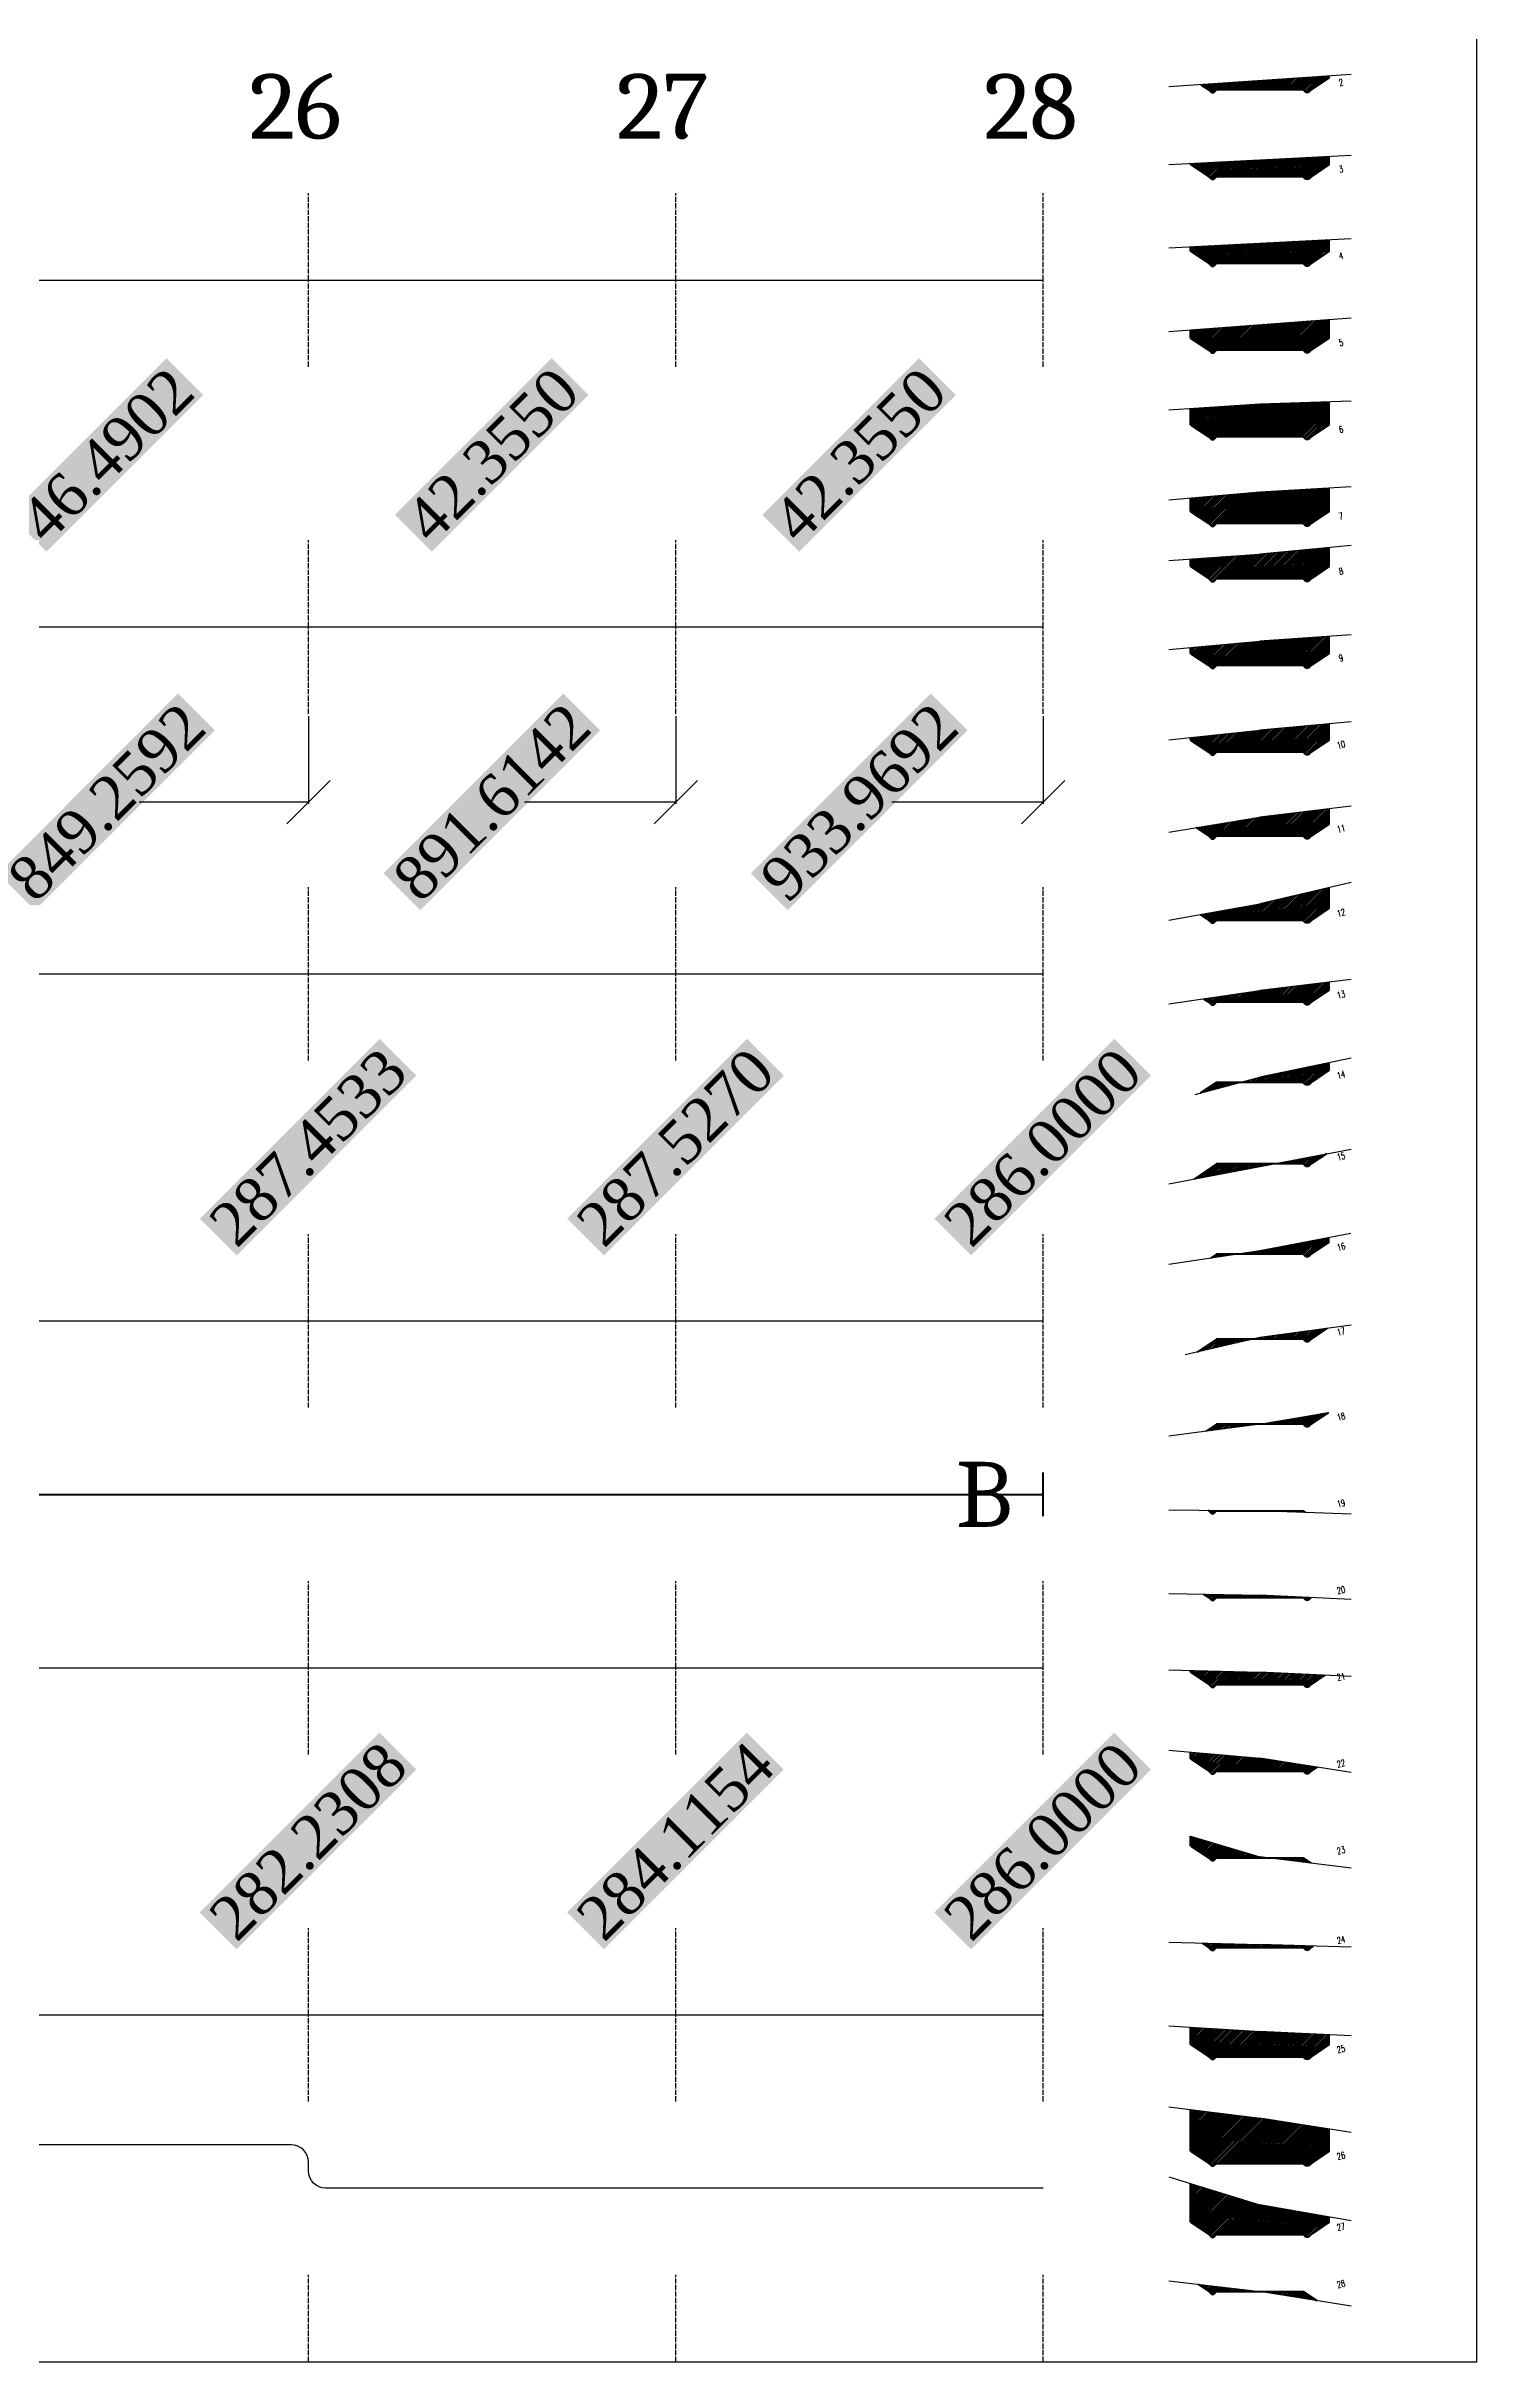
# Model space of a CAD drawing. Header units: millimetres. Extents: x 2268 to 10992, y 389 to 3530.
# Drawn here: x 9498.4 to 9663.4, y 390.2 to 657.2 of the extents above; entities that cross this region are included whole.
import ezdxf
from ezdxf.enums import TextEntityAlignment as Align

# ---------------------------------------------------------------- set-up
doc = ezdxf.new("R2010")
doc.units = ezdxf.units.MM
doc.linetypes.add('ACAD_ISO02W100', pattern=[15, 12, -3])
doc.layers.get('0').update_dxf_attribs({"true_color": 0xd9d9d9})
for name, color, linetype in [('aggiunte', 1, 'Continuous'), ('altezze andamento naturale', 7, 'Continuous'), ('quote', 7, 'Continuous')]:
    doc.layers.add(name, color=color, linetype=linetype)
doc.styles.add('PDF Cambria Bold', font='cambriab.ttf')
doc.styles.get("Standard").update_dxf_attribs({"font": 'times.ttf'})
doc.styles.add('TRIPLEX', font='romant', dxfattribs={"width": 0.86, "height": 10})
doc.dimstyles.get("Standard").update_dxf_attribs({"dimtxt": 0.18, "dimasz": 0.18, "dimexe": 0.18, "dimexo": 0.0625, "dimgap": 0.09, "dimtad": 0, "dimtih": 1, "dimtoh": 1, "dimdec": 4, "dimzin": 0, "dimdsep": 46, "dimtxsty": 'Standard', "dimcen": 0.09, "dimadec": 0, "dimazin": 0, "dimtfac": 1, "dimtdec": 4, "dimtofl": 0, "dimtmove": 0, "dimatfit": 3, "dimfxl": 1, "dimtolj": 1, "dimtzin": 0, "dimarcsym": 0})

# ---------------------------------------------------------------- blocks, each defined once
blk = doc.blocks.new('*D53')
at = {"layer": 'Defpoints', "color": 0, "transparency": 16777216}
for p in [(9482.18, 620.03), (9528.67, 620.03), (9528.67, 610.03)]:
    blk.add_point(p, dxfattribs=at)
at = {"layer": 'quote', "color": 7, "transparency": 16777216, "insert": (9505.43, 610.03), "char_height": 5, "attachment_point": 5, "rotation": 45, "bg_fill": 1, "box_fill_scale": 1.1, "bg_fill_color": 3, "bg_fill_transparency": 0}
blk.add_mtext('\\A1;46.4902', dxfattribs=at)
blk = doc.blocks.new('_None')
blk = doc.blocks.new('*D54')
at = {"layer": 'Defpoints', "color": 0, "transparency": 16777216}
for p in [(9528.67, 620.03), (9571.03, 620.03), (9571.03, 610.03)]:
    blk.add_point(p, dxfattribs=at)
at = {"layer": 'quote', "color": 7, "transparency": 16777216, "insert": (9549.85, 610.03), "char_height": 5, "attachment_point": 5, "rotation": 45, "bg_fill": 1, "box_fill_scale": 1.1, "bg_fill_color": 3, "bg_fill_transparency": 0}
blk.add_mtext('\\A1;42.3550', dxfattribs=at)
blk = doc.blocks.new('*D55')
at = {"layer": 'Defpoints', "color": 0, "transparency": 16777216}
for p in [(9571.03, 620.03), (9613.38, 620.03), (9613.38, 610.03)]:
    blk.add_point(p, dxfattribs=at)
at = {"layer": 'quote', "color": 7, "transparency": 16777216, "insert": (9592.21, 610.03), "char_height": 5, "attachment_point": 5, "rotation": 45, "bg_fill": 1, "box_fill_scale": 1.1, "bg_fill_color": 3, "bg_fill_transparency": 0}
blk.add_mtext('\\A1;42.3550', dxfattribs=at)
blk = doc.blocks.new('_Oblique')
at = {"color": 0, "linetype": 'ByBlock', "lineweight": -2}
blk.add_line((-0.5, -0.5), (0.5, 0.5), dxfattribs=at)
blk = doc.blocks.new('*D80')
at = {"layer": 'Defpoints', "color": 0, "transparency": 16777216}
for p in [(8679.42, 580.23), (9528.67, 580.03), (9528.67, 570.03)]:
    blk.add_point(p, dxfattribs=at)
at = {"layer": 'quote', "color": 0, "lineweight": -2, "transparency": 16777216}
for p, q in [((9528.67, 579.97), (9528.67, 569.85)), ((9528.67, 570.03), (9509.16, 570.03))]:
    blk.add_line(p, q, dxfattribs=at)
at = {"layer": 'quote', "color": 0, "lineweight": -2, "transparency": 16777216, "xscale": 5, "yscale": 5, "zscale": 5}
blk.add_blockref('_Oblique', (9528.67, 570.03), dxfattribs=at)
at = {"layer": 'quote', "color": 7, "transparency": 16777216, "insert": (9505.43, 570.03), "char_height": 5, "attachment_point": 5, "rotation": 45, "bg_fill": 1, "box_fill_scale": 1.1, "bg_fill_color": 3, "bg_fill_transparency": 0}
blk.add_mtext('\\A1;849.2592', dxfattribs=at)
blk = doc.blocks.new('*D81')
at = {"layer": 'Defpoints', "color": 0, "transparency": 16777216}
for p in [(8679.42, 580.03), (9571.03, 580.03), (9571.03, 570.03)]:
    blk.add_point(p, dxfattribs=at)
at = {"layer": 'quote', "color": 0, "lineweight": -2, "transparency": 16777216}
for p, q in [((9571.03, 579.97), (9571.03, 569.85)), ((9571.03, 570.03), (9553.59, 570.03))]:
    blk.add_line(p, q, dxfattribs=at)
at = {"layer": 'quote', "color": 0, "lineweight": -2, "transparency": 16777216, "xscale": 5, "yscale": 5, "zscale": 5}
blk.add_blockref('_Oblique', (9571.03, 570.03), dxfattribs=at)
at = {"layer": 'quote', "color": 7, "transparency": 16777216, "insert": (9549.85, 570.03), "char_height": 5, "attachment_point": 5, "rotation": 45, "bg_fill": 1, "box_fill_scale": 1.1, "bg_fill_color": 3, "bg_fill_transparency": 0}
blk.add_mtext('\\A1;891.6142', dxfattribs=at)
blk = doc.blocks.new('*D82')
at = {"layer": 'Defpoints', "color": 0, "transparency": 16777216}
for p in [(8679.42, 580.03), (9613.38, 580.03), (9613.38, 570.03)]:
    blk.add_point(p, dxfattribs=at)
at = {"layer": 'quote', "color": 0, "lineweight": -2, "transparency": 16777216}
for p, q in [((9613.38, 579.97), (9613.38, 569.85)), ((9613.38, 570.03), (9595.94, 570.03))]:
    blk.add_line(p, q, dxfattribs=at)
at = {"layer": 'quote', "color": 0, "lineweight": -2, "transparency": 16777216, "xscale": 5, "yscale": 5, "zscale": 5}
blk.add_blockref('_Oblique', (9613.38, 570.03), dxfattribs=at)
at = {"layer": 'quote', "color": 7, "transparency": 16777216, "insert": (9592.21, 570.03), "char_height": 5, "attachment_point": 5, "rotation": 45, "bg_fill": 1, "box_fill_scale": 1.1, "bg_fill_color": 3, "bg_fill_transparency": 0}
blk.add_mtext('\\A1;933.9692', dxfattribs=at)
blk = doc.blocks.new('*D108')
at = {"layer": 'Defpoints', "color": 0, "transparency": 16777216}
for p in [(9528.67, 3404.77), (9528.67, 3404.77), (9528.67, 530.23)]:
    blk.add_point(p, dxfattribs=at)
at = {"layer": 'quote', "color": 7, "transparency": 16777216, "insert": (9528.67, 530.23), "char_height": 5, "attachment_point": 5, "rotation": 45, "bg_fill": 1, "box_fill_scale": 1.1, "bg_fill_color": 3, "bg_fill_transparency": 0}
blk.add_mtext('\\A1;287.4533', dxfattribs=at)
blk = doc.blocks.new('*D109')
at = {"layer": 'Defpoints', "color": 0, "transparency": 16777216}
for p in [(9571.03, 3405.5), (9571.03, 3405.5), (9571.03, 530.23)]:
    blk.add_point(p, dxfattribs=at)
at = {"layer": 'quote', "color": 7, "transparency": 16777216, "insert": (9571.03, 530.23), "char_height": 5, "attachment_point": 5, "rotation": 45, "bg_fill": 1, "box_fill_scale": 1.1, "bg_fill_color": 3, "bg_fill_transparency": 0}
blk.add_mtext('\\A1;287.5270', dxfattribs=at)
blk = doc.blocks.new('*D110')
at = {"layer": 'Defpoints', "color": 0, "transparency": 16777216}
for p in [(9613.38, 3390.23), (9613.38, 3390.23), (9613.38, 530.23)]:
    blk.add_point(p, dxfattribs=at)
at = {"layer": 'quote', "color": 7, "transparency": 16777216, "insert": (9613.38, 530.23), "char_height": 5, "attachment_point": 5, "rotation": 45, "bg_fill": 1, "box_fill_scale": 1.1, "bg_fill_color": 3, "bg_fill_transparency": 0}
blk.add_mtext('\\A1;286.0000', dxfattribs=at)
blk = doc.blocks.new('*D137')
at = {"layer": 'Defpoints', "color": 0, "transparency": 16777216}
for p in [(9528.67, 3272.54), (9528.67, 3272.54), (9528.67, 450.23)]:
    blk.add_point(p, dxfattribs=at)
at = {"layer": 'quote', "color": 7, "transparency": 16777216, "insert": (9528.67, 450.23), "char_height": 5, "attachment_point": 5, "rotation": 45, "bg_fill": 1, "box_fill_scale": 1.1, "bg_fill_color": 3, "bg_fill_transparency": 0}
blk.add_mtext('\\A1;282.2308', dxfattribs=at)
blk = doc.blocks.new('*D138')
at = {"layer": 'Defpoints', "color": 0, "transparency": 16777216}
for p in [(9571.03, 3291.39), (9571.03, 3291.39), (9571.03, 450.23)]:
    blk.add_point(p, dxfattribs=at)
at = {"layer": 'quote', "color": 7, "transparency": 16777216, "insert": (9571.03, 450.23), "char_height": 5, "attachment_point": 5, "rotation": 45, "bg_fill": 1, "box_fill_scale": 1.1, "bg_fill_color": 3, "bg_fill_transparency": 0}
blk.add_mtext('\\A1;284.1154', dxfattribs=at)
blk = doc.blocks.new('*D139')
at = {"layer": 'Defpoints', "color": 0, "transparency": 16777216}
for p in [(9613.38, 3310.23), (9613.38, 3310.23), (9613.38, 450.23)]:
    blk.add_point(p, dxfattribs=at)
at = {"layer": 'quote', "color": 7, "transparency": 16777216, "insert": (9613.38, 450.23), "char_height": 5, "attachment_point": 5, "rotation": 45, "bg_fill": 1, "box_fill_scale": 1.1, "bg_fill_color": 3, "bg_fill_transparency": 0}
blk.add_mtext('\\A1;286.0000', dxfattribs=at)

msp = doc.modelspace()

# ---------------------------------------------------------------- hatches: boundary and pattern name
at = {"layer": 'quote'}
h = msp.add_hatch(dxfattribs=at)
h.set_pattern_fill('ANSI31', color=1, scale=0.04)
h.paths.add_polyline_path([(9646.38439, 653.54583), (9646.38439, 653.75087), (9631.58282, 652.74688), (9632.48439, 652.14583), (9632.78439, 651.84583), (9633.08439, 651.84583), (9633.38439, 652.14583), (9643.38439, 652.14583), (9643.68439, 651.84583), (9643.98439, 651.84583), (9644.28439, 652.14583)])
h = msp.add_hatch(dxfattribs=at)
h.set_pattern_fill('ANSI31', color=1, scale=0.04)
h.paths.add_polyline_path([(9646.38439, 643.54585), (9646.38439, 644.50239), (9630.38439, 643.67691), (9630.38439, 643.54585), (9632.48439, 642.14585), (9632.78439, 641.84585), (9633.08439, 641.84585), (9633.38439, 642.14585), (9643.38439, 642.14585), (9643.68439, 641.84585), (9643.98439, 641.84585), (9644.28439, 642.14585)])
h = msp.add_hatch(dxfattribs=at)
h.set_pattern_fill('ANSI31', color=1, scale=0.04)
h.paths.add_polyline_path([(9646.38439, 634.91034), (9630.38439, 634.08236), (9630.38439, 633.54585), (9632.48439, 632.14585), (9632.78439, 631.84585), (9633.08439, 631.84585), (9633.38439, 632.14585), (9643.38439, 632.14585), (9643.68439, 631.84585), (9643.98439, 631.84585), (9644.28439, 632.14585), (9646.38439, 633.54585)])
h = msp.add_hatch(dxfattribs=at)
h.set_pattern_fill('ANSI31', color=1, scale=0.04)
h.paths.add_polyline_path([(9646.38439, 625.70451), (9630.38439, 624.49539), (9630.38439, 623.54585), (9632.48439, 622.14585), (9632.78439, 621.84585), (9633.08439, 621.84585), (9633.38439, 622.14585), (9643.38439, 622.14585), (9643.68439, 621.84585), (9643.98439, 621.84585), (9644.28439, 622.14585), (9646.38439, 623.54585)])
h = msp.add_hatch(dxfattribs=at)
h.set_pattern_fill('ANSI31', color=1, scale=0.04)
h.paths.add_polyline_path([(9646.38439, 616.17816), (9638.38439, 615.92985), (9630.38439, 615.40192), (9630.38439, 613.54585), (9632.48439, 612.14585), (9632.78439, 611.84585), (9633.08439, 611.84585), (9633.38439, 612.14585), (9643.38439, 612.14585), (9643.68439, 611.84585), (9643.98439, 611.84585), (9644.28439, 612.14585), (9646.38439, 613.54585)])
h = msp.add_hatch(dxfattribs=at)
h.set_pattern_fill('ANSI31', color=1, scale=0.04)
h.paths.add_polyline_path([(9646.38439, 606.23533), (9638.38439, 605.79415), (9630.38439, 605.06645), (9630.38439, 603.54585), (9632.48439, 602.14585), (9632.78439, 601.84585), (9633.08439, 601.84585), (9633.38439, 602.14585), (9643.38439, 602.14585), (9643.68439, 601.84585), (9643.98439, 601.84585), (9644.28439, 602.14585), (9646.38439, 603.54585)])
h = msp.add_hatch(dxfattribs=at)
h.set_pattern_fill('ANSI31', color=1, scale=0.04)
h.paths.add_polyline_path([(9646.38439, 599.38736), (9638.38439, 598.63215), (9630.38439, 598.06561), (9630.38439, 597.19415), (9632.48439, 595.79415), (9632.78439, 595.49415), (9633.08439, 595.49415), (9633.38439, 595.79415), (9643.38439, 595.79415), (9643.68439, 595.49415), (9643.98439, 595.49415), (9644.28439, 595.79415), (9646.38439, 597.19415)])
h = msp.add_hatch(dxfattribs=at)
h.set_pattern_fill('ANSI31', color=1, scale=0.04)
h.paths.add_polyline_path([(9646.38439, 589.15822), (9638.38439, 588.58325), (9630.38439, 587.87533), (9630.38439, 587.19415), (9632.48439, 585.79415), (9632.78439, 585.49415), (9633.08439, 585.49415), (9633.38439, 585.79415), (9643.38439, 585.79415), (9643.68439, 585.49415), (9643.98439, 585.49415), (9644.28439, 585.79415), (9646.38439, 587.19415)])
h = msp.add_hatch(dxfattribs=at)
h.set_pattern_fill('ANSI31', color=1, scale=0.04)
h.paths.add_polyline_path([(9646.38439, 577.19415), (9646.38439, 579.0554), (9638.38439, 578.32005), (9630.38439, 577.48916), (9630.38439, 577.19415), (9632.48439, 575.79415), (9632.78439, 575.49415), (9633.08439, 575.49415), (9633.38439, 575.79415), (9643.38439, 575.79415), (9643.68439, 575.49415), (9643.98439, 575.49415), (9644.28439, 575.79415)])
h = msp.add_hatch(dxfattribs=at)
h.set_pattern_fill('ANSI31', color=1, scale=0.04)
h.paths.add_polyline_path([(9646.38439, 567.51035), (9646.38439, 569.27621), (9638.38439, 568.32005), (9630.99739, 567.10168), (9632.48439, 566.11035), (9632.78439, 565.81035), (9633.08439, 565.81035), (9633.38439, 566.11035), (9643.38439, 566.11035), (9643.68439, 565.81035), (9643.98439, 565.81035), (9644.28439, 566.11035)])
h = msp.add_hatch(dxfattribs=at)
h.set_pattern_fill('ANSI31', color=1, scale=0.04)
h.paths.add_polyline_path([(9646.38439, 557.80955), (9646.38439, 560.17385), (9638.38439, 558.32005), (9631.46842, 557.08686), (9632.48439, 556.40955), (9632.78439, 556.10955), (9633.08439, 556.10955), (9633.38439, 556.40955), (9643.38439, 556.40955), (9643.68439, 556.10955), (9643.98439, 556.10955), (9644.28439, 556.40955)])
h = msp.add_hatch(dxfattribs=at)
h.set_pattern_fill('ANSI31', color=1, scale=0.04)
h.paths.add_polyline_path([(9646.38439, 548.37375), (9646.38439, 549.28643), (9638.38439, 548.32005), (9631.88584, 547.37279), (9632.48439, 546.97375), (9632.78439, 546.67375), (9633.08439, 546.67375), (9633.38439, 546.97375), (9643.38439, 546.97375), (9643.68439, 546.67375), (9643.98439, 546.67375), (9644.28439, 546.97375)])
h = msp.add_hatch(dxfattribs=at)
h.set_pattern_fill('ANSI31', color=1, scale=0.04)
h.paths.add_polyline_path([(9646.38439, 539.13125), (9646.38439, 539.98382), (9638.38439, 538.32005), (9636.18755, 537.73125), (9643.38439, 537.73125), (9643.68439, 537.43125), (9643.98439, 537.43125), (9644.28439, 537.73125)])
h = msp.add_hatch(dxfattribs=at)
h.set_pattern_fill('ANSI31', color=2, scale=0.04)
h.paths.add_polyline_path([(9636.18755, 537.73125), (9633.38439, 537.73125), (9631.49975, 536.47482)])
h = msp.add_hatch(dxfattribs=at)
h.set_pattern_fill('ANSI31', color=1, scale=0.04)
h.paths.add_polyline_path([(9646.0546, 529.50019), (9639.86754, 528.32005), (9643.38439, 528.32005), (9643.68439, 528.02005), (9643.98439, 528.02005), (9644.28439, 528.32005)])
h = msp.add_hatch(dxfattribs=at)
h.set_pattern_fill('ANSI31', color=2, scale=0.04)
h.paths.add_polyline_path([(9639.86754, 528.32005), (9633.38439, 528.32005), (9630.78604, 526.58781)])
h = msp.add_hatch(dxfattribs=at)
h.set_pattern_fill('ANSI31', color=2, scale=0.04)
h.paths.add_polyline_path([(9635.68984, 517.91115), (9633.38439, 517.91115), (9632.70495, 517.45819)])
h = msp.add_hatch(dxfattribs=at)
h.set_pattern_fill('ANSI31', color=1, scale=0.04)
h.paths.add_polyline_path([(9646.38439, 519.31115), (9646.38439, 519.84751), (9638.38439, 518.32005), (9635.68984, 517.91115), (9643.38439, 517.91115), (9643.68439, 517.61115), (9643.98439, 517.61115), (9644.28439, 517.91115)])
h = msp.add_hatch(dxfattribs=at)
h.set_pattern_fill('ANSI31', color=2, scale=0.04)
h.paths.add_polyline_path([(9637.58331, 508.13395), (9633.38439, 508.13395), (9631.13866, 506.6368)])
h = msp.add_hatch(dxfattribs=at)
h.set_pattern_fill('ANSI31', color=1, scale=0.04)
h.paths.add_polyline_path([(9646.15475, 509.38086), (9638.38439, 508.32005), (9637.58331, 508.13395), (9643.38439, 508.13395), (9643.68439, 507.83395), (9643.98439, 507.83395), (9644.28439, 508.13395)])
h = msp.add_hatch(dxfattribs=at)
h.set_pattern_fill('ANSI31', color=1, scale=0.04)
h.paths.add_polyline_path([(9646.29811, 499.66253), (9638.38439, 498.32005), (9643.38439, 498.32005), (9643.68439, 498.02005), (9643.98439, 498.02005), (9644.28439, 498.32005)])
h = msp.add_hatch(dxfattribs=at)
h.set_pattern_fill('ANSI31', color=2, scale=0.04)
h.paths.add_polyline_path([(9638.38439, 498.32005), (9633.38439, 498.32005), (9632.17, 497.51046)])
h = msp.add_hatch(dxfattribs=at)
h.set_pattern_fill('ANSI31', color=1, scale=0.04)
h.paths.add_polyline_path([(9633.38439, 488.32005), (9638.38439, 488.32005), (9632.3754, 488.39271), (9632.48439, 488.32005), (9632.78439, 488.02005), (9633.08439, 488.02005)])
h = msp.add_hatch(dxfattribs=at)
h.set_pattern_fill('ANSI31', color=2, scale=0.04)
h.paths.add_polyline_path([(9643.38439, 488.32005), (9638.38439, 488.32005), (9643.66151, 488.13531)])
h = msp.add_hatch(dxfattribs=at)
h.set_pattern_fill('ANSI31', color=1, scale=0.04)
h.paths.add_polyline_path([(9644.28439, 478.32005), (9644.29842, 478.3294), (9638.38439, 478.60515), (9631.89252, 478.71463), (9632.48439, 478.32005), (9632.78439, 478.02005), (9633.08439, 478.02005), (9633.38439, 478.32005), (9643.38439, 478.32005), (9643.68439, 478.02005), (9643.98439, 478.02005)])
h = msp.add_hatch(dxfattribs=at)
h.set_pattern_fill('ANSI31', color=1, scale=0.04)
h.paths.add_polyline_path([(9645.86966, 469.37689), (9638.38439, 469.71605), (9630.38439, 469.91968), (9630.38439, 469.72005), (9632.48439, 468.32005), (9632.78439, 468.02005), (9633.08439, 468.02005), (9633.38439, 468.32005), (9643.38439, 468.32005), (9643.68439, 468.02005), (9643.98439, 468.02005), (9644.28439, 468.32005)])
h = msp.add_hatch(dxfattribs=at)
h.set_pattern_fill('ANSI31', color=1, scale=0.04)
h.paths.add_polyline_path([(9638.38439, 459.83245), (9630.38439, 460.51221), (9630.38439, 459.72005), (9632.48439, 458.32005), (9632.78439, 458.02005), (9633.08439, 458.02005), (9633.38439, 458.32005), (9643.38439, 458.32005), (9643.68439, 458.02005), (9643.98439, 458.02005), (9644.28439, 458.32005), (9644.97901, 458.78313)])
h = msp.add_hatch(dxfattribs=at)
h.set_pattern_fill('ANSI31', color=1, scale=0.04)
h.paths.add_polyline_path([(9630.38439, 450.83071), (9630.38439, 449.72005), (9632.48439, 448.32005), (9632.78439, 448.02005), (9633.08439, 448.02005), (9633.38439, 448.32005), (9639.43067, 448.32005), (9638.38439, 448.44965)])
h = msp.add_hatch(dxfattribs=at)
h.set_pattern_fill('ANSI31', color=2, scale=0.04)
h.paths.add_polyline_path([(9643.38439, 448.32005), (9639.43067, 448.32005), (9644.28663, 447.71855)])
h = msp.add_hatch(dxfattribs=at)
h.set_pattern_fill('ANSI31', color=1, scale=0.04)
h.paths.add_polyline_path([(9644.53481, 438.15693), (9638.38439, 438.32005), (9631.71272, 438.49855), (9632.47556, 437.98998), (9632.77556, 437.68998), (9633.07556, 437.68998), (9633.37556, 437.98998), (9643.38439, 437.98998), (9643.68439, 437.68998), (9643.98439, 437.68998), (9644.28439, 437.98998)])
h = msp.add_hatch(dxfattribs=at)
h.set_pattern_fill('ANSI31', color=1, scale=0.04)
h.paths.add_polyline_path([(9646.38439, 426.7981), (9646.38439, 427.91848), (9638.38439, 428.32005), (9630.38439, 428.79843), (9630.38439, 426.7981), (9632.48439, 425.3981), (9632.78439, 425.0981), (9633.08439, 425.0981), (9633.38439, 425.3981), (9643.38439, 425.3981), (9643.68439, 425.0981), (9643.98439, 425.0981), (9644.28439, 425.3981)])
h = msp.add_hatch(dxfattribs=at)
h.set_pattern_fill('ANSI31', color=1, scale=0.04)
h.paths.add_polyline_path([(9646.38439, 417.05648), (9638.38439, 418.32005), (9630.38439, 419.31039), (9630.38439, 414.49745), (9632.48439, 413.09745), (9632.78439, 412.79745), (9633.08439, 412.79745), (9633.38439, 413.09745), (9643.38439, 413.09745), (9643.68439, 412.79745), (9643.98439, 412.79745), (9644.28439, 413.09745), (9646.38439, 414.49745)])
h = msp.add_hatch(dxfattribs=at)
h.set_pattern_fill('ANSI31', color=1, scale=0.04)
h.paths.add_polyline_path([(9646.38439, 406.92207), (9638.38439, 408.32005), (9630.38439, 410.76848), (9630.38439, 406.30845), (9632.48439, 404.90845), (9632.78439, 404.60845), (9633.08439, 404.60845), (9633.38439, 404.90845), (9643.38439, 404.90845), (9643.68439, 404.60845), (9643.98439, 404.60845), (9644.28439, 404.90845), (9646.38439, 406.30845)])
h = msp.add_hatch(dxfattribs=at)
h.set_pattern_fill('ANSI31', color=1, scale=0.04)
h.paths.add_polyline_path([(9631.21238, 399.16805), (9632.48439, 398.32005), (9632.78439, 398.02005), (9633.08439, 398.02005), (9633.38439, 398.32005), (9638.38439, 398.32005)])
h = msp.add_hatch(dxfattribs=at)
h.set_pattern_fill('ANSI31', color=2, scale=0.04)
h.paths.add_polyline_path([(9643.38439, 398.32005), (9638.38439, 398.32005), (9644.94447, 397.28)])

# ---------------------------------------------------------------- linework, layer by layer
at = {"layer": 'aggiunte'}
for p, q in [((8529.41522, 470.23295), (9613.38439, 470.23295)), ((8529.41522, 430.23295), (9613.38439, 430.23295)), ((8529.41522, 390.23295), (9613.38439, 390.23295))]:
    msp.add_line(p, q, dxfattribs=at)
at = {"layer": 'altezze andamento naturale', "linetype": 'ACAD_ISO02W100', "lineweight": -3, "ltscale": 0.05}
for p, q in [((9528.67439, 630.23295), (9528.67439, 640.23295)), ((9571.02939, 630.23295), (9571.02939, 640.23295)), ((9613.38439, 630.23295), (9613.38439, 640.23295)), ((9528.67439, 620.23295), (9528.67439, 630.23295)), ((9571.02939, 620.23295), (9571.02939, 630.23295)), ((9613.38439, 620.23295), (9613.38439, 630.23295)), ((9528.67439, 590.23295), (9528.67439, 600.23295)), ((9571.02939, 590.23295), (9571.02939, 600.23295)), ((9613.38439, 590.23295), (9613.38439, 600.23295)), ((9528.67439, 580.23295), (9528.67439, 590.23295)), ((9571.02939, 580.23295), (9571.02939, 590.23295)), ((9613.38439, 580.23295), (9613.38439, 590.23295)), ((9528.67439, 550.23295), (9528.67439, 560.23295)), ((9571.02939, 550.23295), (9571.02939, 560.23295)), ((9613.38439, 550.23295), (9613.38439, 560.23295)), ((9528.67439, 540.23295), (9528.67439, 550.23295)), ((9571.02939, 540.23295), (9571.02939, 550.23295)), ((9613.38439, 540.23295), (9613.38439, 550.23295)), ((9528.67439, 510.23295), (9528.67439, 520.23295)), ((9571.02939, 510.23295), (9571.02939, 520.23295)), ((9613.38439, 510.23295), (9613.38439, 520.23295)), ((9528.67439, 500.23295), (9528.67439, 510.23295)), ((9571.02939, 500.23295), (9571.02939, 510.23295)), ((9613.38439, 500.23295), (9613.38439, 510.23295)), ((9528.67439, 470.23295), (9528.67439, 480.23295)), ((9571.02939, 470.23295), (9571.02939, 480.23295)), ((9613.38439, 470.23295), (9613.38439, 480.23295)), ((9528.67439, 460.23295), (9528.67439, 470.23295)), ((9571.02939, 460.23295), (9571.02939, 470.23295)), ((9613.38439, 460.23295), (9613.38439, 470.23295)), ((9528.67439, 430.23295), (9528.67439, 440.23295)), ((9571.02939, 430.23295), (9571.02939, 440.23295)), ((9613.38439, 430.23295), (9613.38439, 440.23295)), ((9528.67439, 420.23295), (9528.67439, 430.23295)), ((9571.02939, 420.23295), (9571.02939, 430.23295)), ((9613.38439, 420.23295), (9613.38439, 430.23295)), ((9528.67439, 390.23295), (9528.67439, 400.23295)), ((9571.02939, 390.23295), (9571.02939, 400.23295)), ((9613.38439, 390.23295), (9613.38439, 400.23295))]:
    msp.add_line(p, q, dxfattribs=at)
at = {"layer": 'quote'}
for p, q in [((9663.38439, 390.23295), (9663.38439, 910.23295)), ((9648.89402, 653.92109), (9627.87476, 652.49536)), ((9627.87476, 643.54743), (9648.89402, 644.63187)), ((9627.87476, 633.95248), (9648.89402, 635.04021)), ((8529.41522, 630.23295), (9613.38439, 630.23295)), ((9627.87476, 624.30574), (9648.89402, 625.89416)), ((9638.38439, 615.92985), (9627.87476, 615.23631)), ((9648.89402, 616.25605), (9638.38439, 615.92985)), ((9648.89402, 606.37374), (9638.38439, 605.79415)), ((9638.38439, 605.79415), (9627.87476, 604.83817)), ((9627.87476, 597.88788), (9638.38439, 598.63215)), ((9648.89402, 599.62428), (9638.38439, 598.63215)), ((8529.41522, 590.23295), (9613.38439, 590.23295)), ((9627.87476, 587.65326), (9638.38439, 588.58325)), ((9648.89402, 589.3386), (9638.38439, 588.58325)), ((9648.89402, 579.28608), (9638.38439, 578.32005)), ((9627.87476, 577.2285), (9638.38439, 578.32005)), ((9648.89402, 569.57616), (9638.38439, 568.32005)), ((9627.87476, 566.58666), (9638.38439, 568.32005)), ((9648.89402, 560.7554), (9638.38439, 558.32005)), ((9627.87476, 556.44607), (9638.38439, 558.32005)), ((8529.41522, 550.23295), (9613.38439, 550.23295)), ((9627.87476, 546.78811), (9638.38439, 548.32005)), ((9648.89402, 549.58959), (9638.38439, 548.32005)), ((9648.89402, 540.50575), (9638.38439, 538.32005)), ((9630.92229, 536.32005), (9638.38439, 538.32005)), ((9627.87476, 526.03251), (9648.89402, 530.04179)), ((9638.38439, 518.32005), (9627.87476, 516.7252)), ((9648.85929, 520.32005), (9638.38439, 518.32005)), ((9646.38439, 519.31115), (9646.38439, 519.84751)), ((8529.41522, 510.23295), (9613.38439, 510.23295)), ((9638.38439, 508.32005), (9629.77519, 506.32005)), ((9648.89402, 509.75482), (9638.38439, 508.32005)), ((9638.38439, 498.32005), (9646.29811, 499.66253)), ((9638.38439, 498.32005), (9627.87476, 496.95088)), ((9638.38439, 498.32005), (9633.38439, 498.32005)), ((9627.87476, 488.44713), (9638.38439, 488.32005)), ((9648.89402, 487.95212), (9638.38439, 488.32005)), ((9627.87476, 478.78239), (9638.38439, 478.60515)), ((9648.89402, 478.11512), (9638.38439, 478.60515)), ((9627.87476, 469.98356), (9638.38439, 469.71605)), ((9648.89402, 469.23986), (9638.38439, 469.71605)), ((9627.87476, 460.72545), (9638.38439, 459.83245)), ((9648.89402, 458.16018), (9638.38439, 459.83245)), ((9630.38439, 450.83071), (9638.38439, 448.44965)), ((9648.89402, 447.14785), (9638.38439, 448.44965)), ((9627.87476, 438.60123), (9638.38439, 438.32005)), ((9648.89402, 438.04132), (9638.38439, 438.32005)), ((9627.87476, 428.94851), (9638.38439, 428.32005)), ((9648.89402, 427.7925), (9638.38439, 428.32005)), ((9627.87476, 419.62106), (9638.38439, 418.32005)), ((9648.89402, 416.6601), (9638.38439, 418.32005)), ((9627.87476, 411.53656), (9638.38439, 408.32005)), ((9648.89402, 406.48352), (9638.38439, 408.32005)), ((9627.87476, 399.56269), (9638.38439, 398.32005)), ((9648.89402, 396.65382), (9638.38439, 398.32005)), ((9613.38439, 390.23295), (9663.38439, 390.23295))]:
    msp.add_line(p, q, dxfattribs=at)
at = {"layer": 'quote', "lineweight": 40}
for p, q in [((9631.58282, 652.74688), (9632.48439, 652.14583)), ((9632.48439, 652.14583), (9632.78439, 651.84583)), ((9632.78439, 651.84583), (9633.08439, 651.84583)), ((9633.08439, 651.84583), (9633.38439, 652.14583)), ((9643.68439, 651.84583), (9643.38439, 652.14583)), ((9643.98439, 651.84583), (9643.68439, 651.84583)), ((9644.28439, 652.14583), (9643.98439, 651.84583)), ((9646.38439, 653.54583), (9644.28439, 652.14583)), ((9646.38439, 653.54583), (9646.38439, 653.75087)), ((9630.38439, 643.54585), (9630.38439, 643.67691)), ((9630.38439, 643.54585), (9632.48439, 642.14585)), ((9646.38439, 643.54585), (9644.28439, 642.14585)), ((9646.38439, 643.54585), (9646.38439, 644.50239)), ((9632.48439, 642.14585), (9632.78439, 641.84585)), ((9632.78439, 641.84585), (9633.08439, 641.84585)), ((9633.08439, 641.84585), (9633.38439, 642.14585)), ((9643.68439, 641.84585), (9643.38439, 642.14585)), ((9643.98439, 641.84585), (9643.68439, 641.84585)), ((9644.28439, 642.14585), (9643.98439, 641.84585)), ((9630.38439, 633.54585), (9630.38439, 634.08236)), ((9630.38439, 633.54585), (9632.48439, 632.14585)), ((9646.38439, 633.54585), (9644.28439, 632.14585)), ((9646.38439, 633.54585), (9646.38439, 634.91034)), ((9632.48439, 632.14585), (9632.78439, 631.84585)), ((9632.78439, 631.84585), (9633.08439, 631.84585)), ((9633.08439, 631.84585), (9633.38439, 632.14585)), ((9643.68439, 631.84585), (9643.38439, 632.14585)), ((9643.98439, 631.84585), (9643.68439, 631.84585)), ((9644.28439, 632.14585), (9643.98439, 631.84585)), ((9646.38439, 623.54585), (9646.38439, 625.70451)), ((9630.38439, 623.54585), (9630.38439, 624.49539)), ((9630.38439, 623.54585), (9632.48439, 622.14585)), ((9632.48439, 622.14585), (9632.78439, 621.84585)), ((9633.08439, 621.84585), (9633.38439, 622.14585)), ((9643.68439, 621.84585), (9643.38439, 622.14585)), ((9644.28439, 622.14585), (9643.98439, 621.84585)), ((9646.38439, 623.54585), (9644.28439, 622.14585)), ((9632.78439, 621.84585), (9633.08439, 621.84585)), ((9643.98439, 621.84585), (9643.68439, 621.84585)), ((9630.38439, 613.54585), (9630.38439, 615.40192)), ((9646.38439, 613.54585), (9646.38439, 616.17816)), ((9630.38439, 613.54585), (9632.48439, 612.14585)), ((9632.48439, 612.14585), (9632.78439, 611.84585)), ((9632.78439, 611.84585), (9633.08439, 611.84585)), ((9633.08439, 611.84585), (9633.38439, 612.14585)), ((9643.68439, 611.84585), (9643.38439, 612.14585)), ((9643.98439, 611.84585), (9643.68439, 611.84585)), ((9644.28439, 612.14585), (9643.98439, 611.84585)), ((9646.38439, 613.54585), (9644.28439, 612.14585)), ((9646.38439, 603.54585), (9646.38439, 606.23533)), ((9630.38439, 603.54585), (9630.38439, 605.06645)), ((9630.38439, 603.54585), (9632.48439, 602.14585)), ((9646.38439, 603.54585), (9644.28439, 602.14585)), ((9632.48439, 602.14585), (9632.78439, 601.84585)), ((9632.78439, 601.84585), (9633.08439, 601.84585)), ((9633.08439, 601.84585), (9633.38439, 602.14585)), ((9643.68439, 601.84585), (9643.38439, 602.14585)), ((9643.98439, 601.84585), (9643.68439, 601.84585)), ((9644.28439, 602.14585), (9643.98439, 601.84585)), ((9630.38439, 597.19415), (9630.38439, 598.06561)), ((9646.38439, 597.19415), (9646.38439, 599.38736)), ((9630.38439, 597.19415), (9632.48439, 595.79415)), ((9632.48439, 595.79415), (9632.78439, 595.49415)), ((9632.78439, 595.49415), (9633.08439, 595.49415)), ((9633.08439, 595.49415), (9633.38439, 595.79415)), ((9643.68439, 595.49415), (9643.38439, 595.79415)), ((9643.98439, 595.49415), (9643.68439, 595.49415)), ((9644.28439, 595.79415), (9643.98439, 595.49415)), ((9646.38439, 597.19415), (9644.28439, 595.79415)), ((9630.38439, 587.19415), (9630.38439, 587.87533)), ((9646.38439, 587.19415), (9646.38439, 589.15822)), ((9630.38439, 587.19415), (9632.48439, 585.79415)), ((9632.48439, 585.79415), (9632.78439, 585.49415)), ((9632.78439, 585.49415), (9633.08439, 585.49415)), ((9633.08439, 585.49415), (9633.38439, 585.79415)), ((9643.68439, 585.49415), (9643.38439, 585.79415)), ((9643.98439, 585.49415), (9643.68439, 585.49415)), ((9644.28439, 585.79415), (9643.98439, 585.49415)), ((9646.38439, 587.19415), (9644.28439, 585.79415)), ((9630.38439, 577.19415), (9630.38439, 577.48916)), ((9630.38439, 577.19415), (9632.48439, 575.79415)), ((9646.38439, 577.19415), (9644.28439, 575.79415)), ((9646.38439, 577.19415), (9646.38439, 579.0554)), ((9632.48439, 575.79415), (9632.78439, 575.49415)), ((9632.78439, 575.49415), (9633.08439, 575.49415)), ((9633.08439, 575.49415), (9633.38439, 575.79415)), ((9643.68439, 575.49415), (9643.38439, 575.79415)), ((9643.98439, 575.49415), (9643.68439, 575.49415)), ((9644.28439, 575.79415), (9643.98439, 575.49415)), ((9646.38439, 567.51035), (9646.38439, 569.27621)), ((9630.99739, 567.10168), (9632.48439, 566.11035)), ((9632.48439, 566.11035), (9632.78439, 565.81035)), ((9633.08439, 565.81035), (9633.38439, 566.11035)), ((9643.68439, 565.81035), (9643.38439, 566.11035)), ((9644.28439, 566.11035), (9643.98439, 565.81035)), ((9646.38439, 567.51035), (9644.28439, 566.11035)), ((9632.78439, 565.81035), (9633.08439, 565.81035)), ((9643.98439, 565.81035), (9643.68439, 565.81035)), ((9646.38439, 557.80955), (9646.38439, 560.17385)), ((9631.46842, 557.08686), (9632.48439, 556.40955)), ((9632.48439, 556.40955), (9632.78439, 556.10955)), ((9632.78439, 556.10955), (9633.08439, 556.10955)), ((9633.08439, 556.10955), (9633.38439, 556.40955)), ((9643.68439, 556.10955), (9643.38439, 556.40955)), ((9643.98439, 556.10955), (9643.68439, 556.10955)), ((9644.28439, 556.40955), (9643.98439, 556.10955)), ((9646.38439, 557.80955), (9644.28439, 556.40955)), ((9631.88584, 547.37279), (9632.48439, 546.97375)), ((9646.38439, 548.37375), (9644.28439, 546.97375)), ((9646.38439, 548.37375), (9646.38439, 549.28643)), ((9632.48439, 546.97375), (9632.78439, 546.67375)), ((9632.78439, 546.67375), (9633.08439, 546.67375)), ((9633.08439, 546.67375), (9633.38439, 546.97375)), ((9643.68439, 546.67375), (9643.38439, 546.97375)), ((9643.98439, 546.67375), (9643.68439, 546.67375)), ((9644.28439, 546.97375), (9643.98439, 546.67375)), ((9646.38439, 539.13125), (9646.38439, 539.98382)), ((9633.38439, 537.73125), (9631.49975, 536.47482)), ((9643.68439, 537.43125), (9643.38439, 537.73125)), ((9643.98439, 537.43125), (9643.68439, 537.43125)), ((9644.28439, 537.73125), (9643.98439, 537.43125)), ((9646.38439, 539.13125), (9644.28439, 537.73125)), ((9646.0546, 529.50019), (9644.28439, 528.32005)), ((9633.38439, 528.32005), (9630.78604, 526.58781)), ((9643.68439, 528.02005), (9643.38439, 528.32005)), ((9643.98439, 528.02005), (9643.68439, 528.02005)), ((9644.28439, 528.32005), (9643.98439, 528.02005)), ((9633.38439, 517.91115), (9632.70495, 517.45819)), ((9643.68439, 517.61115), (9643.38439, 517.91115)), ((9644.28439, 517.91115), (9643.98439, 517.61115)), ((9646.38439, 519.31115), (9644.28439, 517.91115)), ((9643.98439, 517.61115), (9643.68439, 517.61115)), ((9633.38439, 508.13395), (9631.13866, 506.6368)), ((9643.68439, 507.83395), (9643.38439, 508.13395)), ((9643.98439, 507.83395), (9643.68439, 507.83395)), ((9644.28439, 508.13395), (9643.98439, 507.83395)), ((9646.15475, 509.38086), (9644.28439, 508.13395)), ((9646.29811, 499.66253), (9644.28439, 498.32005)), ((9633.38439, 498.32005), (9632.17, 497.51046)), ((9643.68439, 498.02005), (9643.38439, 498.32005)), ((9643.98439, 498.02005), (9643.68439, 498.02005)), ((9644.28439, 498.32005), (9643.98439, 498.02005)), ((9613.38439, 487.73295), (9613.38439, 492.73295)), ((9231.32627, 490.23295), (9613.38439, 490.23295)), ((9632.3754, 488.39271), (9632.48439, 488.32005)), ((9632.48439, 488.32005), (9632.78439, 488.02005)), ((9632.78439, 488.02005), (9633.08439, 488.02005)), ((9633.08439, 488.02005), (9633.38439, 488.32005)), ((9643.38439, 488.32005), (9643.66151, 488.13531)), ((9631.89252, 478.71463), (9632.48439, 478.32005)), ((9632.48439, 478.32005), (9632.78439, 478.02005)), ((9632.78439, 478.02005), (9633.08439, 478.02005)), ((9633.08439, 478.02005), (9633.38439, 478.32005)), ((9643.68439, 478.02005), (9643.38439, 478.32005)), ((9643.98439, 478.02005), (9643.68439, 478.02005)), ((9644.28439, 478.32005), (9643.98439, 478.02005)), ((9644.29842, 478.3294), (9644.28439, 478.32005)), ((9630.38439, 469.72005), (9630.38439, 469.91968)), ((9630.38439, 469.72005), (9632.48439, 468.32005)), ((9632.48439, 468.32005), (9632.78439, 468.02005)), ((9632.78439, 468.02005), (9633.08439, 468.02005)), ((9633.08439, 468.02005), (9633.38439, 468.32005)), ((9643.68439, 468.02005), (9643.38439, 468.32005)), ((9643.98439, 468.02005), (9643.68439, 468.02005)), ((9644.28439, 468.32005), (9643.98439, 468.02005)), ((9645.86966, 469.37689), (9644.28439, 468.32005)), ((9630.38439, 459.72005), (9630.38439, 460.51221)), ((9630.38439, 459.72005), (9632.48439, 458.32005)), ((9632.48439, 458.32005), (9632.78439, 458.02005)), ((9632.78439, 458.02005), (9633.08439, 458.02005)), ((9633.08439, 458.02005), (9633.38439, 458.32005)), ((9643.68439, 458.02005), (9643.38439, 458.32005)), ((9643.98439, 458.02005), (9643.68439, 458.02005)), ((9644.28439, 458.32005), (9643.98439, 458.02005)), ((9644.97901, 458.78313), (9644.28439, 458.32005)), ((9630.38439, 449.72005), (9630.38439, 450.83071)), ((9630.38439, 449.72005), (9632.48439, 448.32005)), ((9632.48439, 448.32005), (9632.78439, 448.02005)), ((9632.78439, 448.02005), (9633.08439, 448.02005)), ((9633.08439, 448.02005), (9633.38439, 448.32005)), ((9643.38439, 448.32005), (9644.28663, 447.71855)), ((9631.71272, 438.49855), (9632.47556, 437.98998)), ((9632.47556, 437.98998), (9632.77556, 437.68998)), ((9633.07556, 437.68998), (9633.37556, 437.98998)), ((9643.68439, 437.68998), (9643.38439, 437.98998)), ((9644.28439, 437.98998), (9643.98439, 437.68998)), ((9644.53481, 438.15693), (9644.28439, 437.98998)), ((9632.77556, 437.68998), (9633.07556, 437.68998)), ((9643.98439, 437.68998), (9643.68439, 437.68998)), ((9630.38439, 426.7981), (9630.38439, 428.79843)), ((9646.38439, 426.7981), (9646.38439, 427.91848)), ((9630.38439, 426.7981), (9632.48439, 425.3981)), ((9632.48439, 425.3981), (9632.78439, 425.0981)), ((9632.78439, 425.0981), (9633.08439, 425.0981)), ((9633.08439, 425.0981), (9633.38439, 425.3981)), ((9643.68439, 425.0981), (9643.38439, 425.3981)), ((9643.98439, 425.0981), (9643.68439, 425.0981)), ((9644.28439, 425.3981), (9643.98439, 425.0981)), ((9646.38439, 426.7981), (9644.28439, 425.3981)), ((9630.38439, 414.49745), (9630.38439, 419.31039)), ((9646.38439, 414.49745), (9646.38439, 417.05648)), ((9630.38439, 414.49745), (9632.48439, 413.09745)), ((9646.38439, 414.49745), (9644.28439, 413.09745)), ((9632.48439, 413.09745), (9632.78439, 412.79745)), ((9632.78439, 412.79745), (9633.08439, 412.79745)), ((9633.08439, 412.79745), (9633.38439, 413.09745)), ((9643.68439, 412.79745), (9643.38439, 413.09745)), ((9643.98439, 412.79745), (9643.68439, 412.79745)), ((9644.28439, 413.09745), (9643.98439, 412.79745)), ((9630.38439, 406.30845), (9630.38439, 410.76848)), ((9630.38439, 406.30845), (9632.48439, 404.90845)), ((9646.38439, 406.30845), (9644.28439, 404.90845)), ((9646.38439, 406.30845), (9646.38439, 406.92207)), ((9632.48439, 404.90845), (9632.78439, 404.60845)), ((9632.78439, 404.60845), (9633.08439, 404.60845)), ((9633.08439, 404.60845), (9633.38439, 404.90845)), ((9643.68439, 404.60845), (9643.38439, 404.90845)), ((9643.98439, 404.60845), (9643.68439, 404.60845)), ((9644.28439, 404.90845), (9643.98439, 404.60845)), ((9631.21238, 399.16805), (9632.48439, 398.32005)), ((9632.48439, 398.32005), (9632.78439, 398.02005)), ((9632.78439, 398.02005), (9633.08439, 398.02005)), ((9633.08439, 398.02005), (9633.38439, 398.32005)), ((9643.38439, 398.32005), (9644.94447, 397.28))]:
    msp.add_line(p, q, dxfattribs=at)
for points in [[(9643.38439, 652.14583), (9633.38439, 652.14583)], [(9643.38439, 642.14585), (9633.38439, 642.14585)], [(9643.38439, 632.14585), (9633.38439, 632.14585)], [(9643.38439, 622.14585), (9633.38439, 622.14585)], [(9643.38439, 612.14585), (9633.38439, 612.14585)], [(9643.38439, 602.14585), (9633.38439, 602.14585)], [(9643.38439, 595.79415), (9633.38439, 595.79415)], [(9643.38439, 585.79415), (9633.38439, 585.79415)], [(9643.38439, 575.79415), (9633.38439, 575.79415)], [(9643.38439, 566.11035), (9633.38439, 566.11035)], [(9643.38439, 556.40955), (9633.38439, 556.40955)], [(9643.38439, 546.97375), (9633.38439, 546.97375)], [(9643.38439, 537.73125), (9633.38439, 537.73125)], [(9643.38439, 528.32005), (9633.38439, 528.32005)], [(9643.38439, 517.91115), (9633.38439, 517.91115)], [(9643.38439, 508.13395), (9633.38439, 508.13395)], [(9643.38439, 498.32005), (9633.38439, 498.32005)], [(9633.38439, 488.32005), (9643.38439, 488.32005)], [(9633.38439, 478.32005), (9643.38439, 478.32005)], [(9633.38439, 468.32005), (9643.38439, 468.32005)], [(9633.38439, 458.32005), (9643.38439, 458.32005)], [(9633.38439, 448.32005), (9643.38439, 448.32005)], [(9633.37556, 437.98998), (9643.37556, 437.98998)], [(9633.38439, 425.3981), (9643.38439, 425.3981)], [(9633.38439, 413.09745), (9643.38439, 413.09745)], [(9633.38439, 404.90845), (9643.38439, 404.90845)], [(9633.38439, 398.32005), (9643.38439, 398.32005)]]:
    msp.add_lwpolyline(points, dxfattribs=at)
at = {"layer": 'quote'}
msp.add_lwpolyline([(9613.38439, 410.23295), (9530.67439, 410.23295, -0.414213562), (9528.67439, 412.23295), (9528.67439, 413.23295, 0.414213562), (9526.67439, 415.23295), (9437.33642, 415.23295, 0.414213562), (9435.33642, 413.23295), (9435.33642, 412.23295, -0.414213562), (9433.33642, 410.23295), (9311.70722, 410.23295, -0.414213562), (9309.70722, 412.23295), (9309.70722, 413.23295, 0.414213562), (9307.70722, 415.23295), (9217.25852, 415.23295, 0.414213562), (9215.25852, 413.23295), (9215.25852, 412.23295, -0.414213562), (9213.25852, 410.23295), (9103.57602, 410.23295, 0.414213562), (9101.57602, 408.23295)], format="xyb", dxfattribs=at)

# ---------------------------------------------------------------- texts
at = {"color": 1, "transparency": 33554687, "style": 'TRIPLEX', "width": 0.688}
for s, height, p in [('2', 0.76664, (9647.83288, 652.64583)), ('3', 0.76664, (9647.83288, 642.64585)), ('4', 0.76664, (9647.83288, 632.64585)), ('5', 0.76664, (9647.83288, 622.64585)), ('6', 0.76664, (9647.83288, 612.64585)), ('7', 0.76664, (9647.83288, 602.64585)), ('8', 0.76664, (9647.83288, 596.29415)), ('9', 0.76664, (9647.83288, 586.29415)), ('10', 0.766644, (9647.83288, 576.29415)), ('11', 0.766644, (9647.83288, 566.61035)), ('12', 0.766644, (9647.83288, 556.90955)), ('13', 0.766644, (9647.83288, 547.47375)), ('14', 0.766644, (9647.83288, 538.23125)), ('15', 0.766644, (9647.83288, 528.82005)), ('16', 0.766644, (9647.83288, 518.41115)), ('17', 0.766644, (9647.83288, 508.63395)), ('18', 0.766644, (9647.83288, 498.82005)), ('19', 0.766644, (9647.83288, 488.82005)), ('20', 0.766644, (9647.83288, 478.82005)), ('21', 0.766644, (9647.83288, 468.82005)), ('22', 0.766644, (9647.83288, 458.82005)), ('23', 0.766644, (9647.83288, 448.82005)), ('24', 0.766644, (9647.84171, 438.48998)), ('25', 0.766644, (9647.83288, 425.8981)), ('26', 0.766644, (9647.83288, 413.59745)), ('27', 0.766644, (9647.83288, 405.40845)), ('28', 0.766644, (9647.83288, 398.82005))]:
    msp.add_text(s, height=height, rotation=14.2500327, dxfattribs=at).set_placement(p, align=Align.CENTER)
at = {"layer": 'quote', "color": 7, "char_height": 7.5, "attachment_point": 4, "style": 'PDF Cambria Bold'}
for s, insert in [('26', (9521.85446, 650.23295)), ('27', (9564.20946, 650.23295)), ('28', (9606.56446, 650.23295))]:
    msp.add_mtext(s, dxfattribs=dict(at, insert=insert))
at = {"layer": 'quote', "color": 1, "insert": (9603.31854, 490.23295), "char_height": 7.5, "attachment_point": 4, "style": 'PDF Cambria Bold'}
msp.add_mtext('B', dxfattribs=at)

# ---------------------------------------------------------------- dimensions: what is measured, and where the dimension line sits
at = {"layer": 'quote'}
for base, p1, p2, picture, middle in [((9528.67439, 3404.76613), (9528.67439, 530.23295), (9528.67439, 3404.76613), '*D108', (9528.67439, 530.23295)), ((9571.02939, 3405.50295), (9571.02939, 530.23295), (9571.02939, 3405.50295), '*D109', (9571.02939, 530.23295)), ((9613.38439, 3390.23295), (9613.38439, 530.23295), (9613.38439, 3390.23295), '*D110', (9613.38439, 530.23295)), ((9613.38439, 3310.23295), (9613.38439, 450.23295), (9613.38439, 3310.23295), '*D139', (9613.38439, 450.23295)), ((9571.02939, 3291.38673), (9571.02939, 450.23295), (9571.02939, 3291.38673), '*D138', (9571.02939, 450.23295)), ((9528.67439, 3272.54052), (9528.67439, 450.23295), (9528.67439, 3272.54052), '*D137', (9528.67439, 450.23295))]:
    dim = msp.add_linear_dim(base=base, p1=p1, p2=p2, angle=90, dimstyle='Standard', override={"dimtxt": 5, "dimlfac": 0.1, "dimblk1": 'None', "dimblk2": 'None', "dimsah": 1, "dimse1": 1, "dimse2": 1, "dimsd1": 1, "dimsd2": 1, "dimclrt": 7, "dimtfill": 2, "dimtfillclr": 3}, dxfattribs=at)
    dim.commit()
    dim.dimension.update_dxf_attribs({"geometry": picture, "text_midpoint": middle, "dimtype": 160, "text_rotation": 45})
for base, p1, p2, picture, middle in [((9528.67439, 610.03295), (9482.18422, 620.03295), (9528.67439, 620.03295), '*D53', (9505.4293, 610.03295)), ((9571.02939, 610.03295), (9528.67439, 620.03295), (9571.02939, 620.03295), '*D54', (9549.85189, 610.03295)), ((9613.38439, 610.03295), (9571.02939, 620.03295), (9613.38439, 620.03295), '*D55', (9592.20689, 610.03295))]:
    dim = msp.add_linear_dim(base=base, p1=p1, p2=p2, dimstyle='Standard', override={"dimtxt": 5, "dimblk1": 'None', "dimblk2": 'None', "dimsah": 1, "dimse1": 1, "dimse2": 1, "dimsd1": 1, "dimsd2": 1, "dimclrt": 7, "dimtfill": 2, "dimtfillclr": 3}, dxfattribs=at)
    dim.commit()
    dim.dimension.update_dxf_attribs({"geometry": picture, "text_midpoint": middle, "text_rotation": 45})
for base, p1, p2, picture, middle in [((9528.67439, 570.03295), (8679.41522, 580.23295), (9528.67439, 580.03295), '*D80', (9505.4293, 570.03295)), ((9571.02939, 570.03295), (8679.41522, 580.03295), (9571.02939, 580.03295), '*D81', (9549.85189, 570.03295)), ((9613.38439, 570.03295), (8679.41522, 580.03295), (9613.38439, 580.03295), '*D82', (9592.20689, 570.03295))]:
    dim = msp.add_linear_dim(base=base, p1=p1, p2=p2, dimstyle='Standard', override={"dimtxt": 5, "dimasz": 5, "dimblk1": 'None', "dimblk2": 'Oblique', "dimsah": 1, "dimse1": 1, "dimse2": 0, "dimsd1": 1, "dimsd2": 0, "dimclrt": 7, "dimtfill": 2, "dimtfillclr": 3}, dxfattribs=at)
    dim.commit()
    dim.dimension.update_dxf_attribs({"geometry": picture, "text_midpoint": middle, "dimtype": 160, "text_rotation": 45})

doc.saveas('drawing.dxf')
